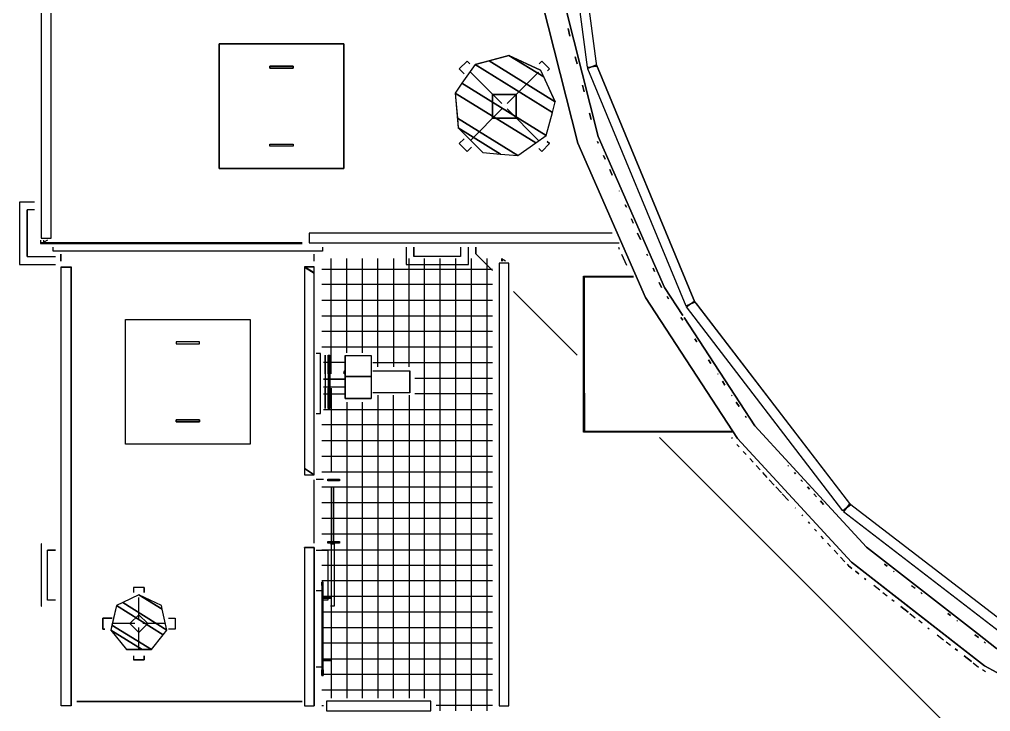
# Model space of a CAD drawing. Extents: x -57244 to 324435, y 15553 to 159369.
# Drawn here: x 91793 to 98022, y 38589 to 43028 of the extents above; entities that cross this region are included whole.
import ezdxf

# ---------------------------------------------------------------- set-up
doc = ezdxf.new("R2010")
doc.units = 0
doc.header["$LTSCALE"] = 2000
doc.header["$MEASUREMENT"] = 0
doc.layers.add('BASE', color=253, linetype='CONTINUOUS')

msp = doc.modelspace()

# ---------------------------------------------------------------- linework, layer by layer
at = {"layer": 'BASE', "linetype": 'Continuous'}
for p, q in [((91932.9, 43316.5), (91932.9, 41625.3)), ((95324.3, 42920.8), (95312.2, 42968.6)), ((95312.2, 42968.6), (95324.3, 42920.8)), ((95324.3, 42920.8), (95312.2, 42968.6)), ((95324.3, 42920.8), (95312.2, 42968.6)), ((95312.2, 42968.6), (95324.3, 42920.8)), ((95324.3, 42920.8), (95312.2, 42968.6)), ((95312.2, 42968.6), (95324.3, 42920.8)), ((95324.3, 42920.8), (95312.2, 42968.6)), ((95312.2, 42968.6), (95324.3, 42920.8)), ((95324.3, 42920.8), (95312.2, 42968.6)), ((95312.2, 42968.6), (95324.3, 42920.8)), ((95324.3, 42920.8), (95312.2, 42968.6)), ((95312.2, 42968.6), (95324.3, 42920.8)), ((95324.3, 42920.8), (95312.2, 42968.6)), ((95144.1, 42760.5), (95193.6, 42711)), ((95358, 42787.8), (95369.5, 42742.3)), ((95369.5, 42742.3), (95358, 42787.8)), ((95358, 42787.8), (95369.5, 42742.3)), ((95358, 42787.8), (95369.5, 42742.3)), ((95369.5, 42742.3), (95358, 42787.8)), ((95358, 42787.8), (95369.5, 42742.3)), ((95369.5, 42742.3), (95358, 42787.8)), ((95358, 42787.8), (95369.5, 42742.3)), ((95369.5, 42742.3), (95358, 42787.8)), ((95358, 42787.8), (95369.5, 42742.3)), ((95369.5, 42742.3), (95358, 42787.8)), ((95358, 42787.8), (95369.5, 42742.3)), ((95369.5, 42742.3), (95358, 42787.8)), ((95358, 42787.8), (95369.5, 42742.3)), ((94646.4, 42679.1), (94614.5, 42711)), ((94685.2, 42689.8), (94886.4, 42488.6)), ((94921.7, 42488.6), (95122.9, 42689.8)), ((95496.4, 42728.8), (95495.9, 42732.9)), ((94587.7, 42555.7), (94607.2, 42332.5)), ((95414.7, 42563.8), (95403.7, 42607)), ((95414.7, 42563.8), (95403.7, 42607)), ((95403.7, 42607), (95414.7, 42563.8)), ((95414.7, 42563.8), (95403.7, 42607)), ((95414.7, 42563.8), (95403.7, 42607)), ((95414.7, 42563.8), (95403.7, 42607)), ((95414.7, 42563.8), (95403.7, 42607)), ((95414.7, 42563.8), (95403.7, 42607)), ((95414.7, 42563.8), (95403.7, 42607)), ((95414.7, 42563.8), (95403.7, 42607)), ((95414.7, 42563.8), (95403.7, 42607)), ((95414.7, 42563.8), (95403.7, 42607)), ((95414.7, 42563.8), (95403.7, 42607)), ((95414.7, 42563.8), (95403.7, 42607)), ((94685.2, 42252.1), (94886.4, 42453.3)), ((94921.7, 42453.3), (95122.9, 42252.1)), ((95459.9, 42385.3), (95449.5, 42426.3)), ((95459.9, 42385.3), (95449.5, 42426.3)), ((95449.5, 42426.3), (95459.9, 42385.3)), ((95449.5, 42426.3), (95459.9, 42385.3)), ((95459.9, 42385.3), (95449.5, 42426.3)), ((95449.5, 42426.3), (95459.9, 42385.3)), ((95459.9, 42385.3), (95449.5, 42426.3)), ((95449.5, 42426.3), (95459.9, 42385.3)), ((95459.9, 42385.3), (95449.5, 42426.3)), ((95449.5, 42426.3), (95459.9, 42385.3)), ((95459.9, 42385.3), (95449.5, 42426.3)), ((95449.5, 42426.3), (95459.9, 42385.3)), ((95459.9, 42385.3), (95449.5, 42426.3)), ((95449.5, 42426.3), (95459.9, 42385.3)), ((95500.5, 42245.5), (95505.1, 42235)), ((95500.5, 42245.5), (95505.1, 42235)), ((95505.1, 42235), (95500.5, 42245.5)), ((95505.1, 42235), (95500.5, 42245.5)), ((95505.1, 42235), (95500.5, 42245.5)), ((95505.1, 42235), (95500.5, 42245.5)), ((95505.1, 42235), (95500.5, 42245.5)), ((95505.1, 42235), (95500.5, 42245.5)), ((95505.1, 42235), (95500.5, 42245.5)), ((95505.1, 42235), (95500.5, 42245.5)), ((95505.1, 42235), (95500.5, 42245.5)), ((95505.1, 42235), (95500.5, 42245.5)), ((95505.1, 42235), (95500.5, 42245.5)), ((95505.1, 42235), (95500.5, 42245.5)), ((95550.3, 42131.9), (95540.1, 42155.1)), ((95550.3, 42131.9), (95540.1, 42155.1)), ((95540.1, 42155.1), (95550.3, 42131.9)), ((95550.3, 42131.9), (95540.1, 42155.1)), ((95540.1, 42155.1), (95550.3, 42131.9)), ((95550.3, 42131.9), (95540.1, 42155.1)), ((95540.1, 42155.1), (95550.3, 42131.9)), ((95550.3, 42131.9), (95540.1, 42155.1)), ((95540.1, 42155.1), (95550.3, 42131.9)), ((95550.3, 42131.9), (95540.1, 42155.1)), ((95540.1, 42155.1), (95550.3, 42131.9)), ((95550.3, 42131.9), (95540.1, 42155.1)), ((95540.1, 42155.1), (95550.3, 42131.9)), ((95550.3, 42131.9), (95540.1, 42155.1)), ((95595.5, 42028.9), (95579.8, 42064.7)), ((95579.8, 42064.7), (95595.5, 42028.9)), ((95579.8, 42064.7), (95595.5, 42028.9)), ((95595.5, 42028.9), (95579.8, 42064.7)), ((95595.5, 42028.9), (95579.8, 42064.7)), ((95595.5, 42028.9), (95579.8, 42064.7)), ((95595.5, 42028.9), (95579.8, 42064.7)), ((95595.5, 42028.9), (95579.8, 42064.7)), ((95595.5, 42028.9), (95579.8, 42064.7)), ((95595.5, 42028.9), (95579.8, 42064.7)), ((95595.5, 42028.9), (95579.8, 42064.7)), ((95595.5, 42028.9), (95579.8, 42064.7)), ((95595.5, 42028.9), (95579.8, 42064.7)), ((95595.5, 42028.9), (95579.8, 42064.7)), ((95639.2, 41929.1), (95640.7, 41925.9)), ((95639.2, 41929.1), (95640.7, 41925.9)), ((95639.2, 41929.1), (95640.7, 41925.9)), ((95639.2, 41929.1), (95640.7, 41925.9)), ((95639.2, 41929.1), (95640.7, 41925.9)), ((95639.2, 41929.1), (95640.7, 41925.9)), ((95639.2, 41929.1), (95640.7, 41925.9)), ((95639.2, 41929.1), (95640.7, 41925.9)), ((95639.2, 41929.1), (95640.7, 41925.9)), ((95639.2, 41929.1), (95640.7, 41925.9)), ((95639.2, 41929.1), (95640.7, 41925.9)), ((95639.2, 41929.1), (95640.7, 41925.9)), ((95639.2, 41929.1), (95640.7, 41925.9)), ((95639.2, 41929.1), (95640.7, 41925.9)), ((91842.6, 41506.5), (91842.6, 41806.5)), ((95678.9, 41838.7), (95685.9, 41822.8)), ((95685.9, 41822.8), (95678.9, 41838.7)), ((95685.9, 41822.8), (95678.9, 41838.7)), ((95678.9, 41838.7), (95685.9, 41822.8)), ((95685.9, 41822.8), (95678.9, 41838.7)), ((95678.9, 41838.7), (95685.9, 41822.8)), ((95685.9, 41822.8), (95678.9, 41838.7)), ((95678.9, 41838.7), (95685.9, 41822.8)), ((95685.9, 41822.8), (95678.9, 41838.7)), ((95678.9, 41838.7), (95685.9, 41822.8)), ((95685.9, 41822.8), (95678.9, 41838.7)), ((95678.9, 41838.7), (95685.9, 41822.8)), ((95685.9, 41822.8), (95678.9, 41838.7)), ((95678.9, 41838.7), (95685.9, 41822.8)), ((95731.1, 41719.8), (95718.5, 41748.3)), ((95731.1, 41719.8), (95718.5, 41748.3)), ((95731.1, 41719.8), (95718.5, 41748.3)), ((95731.1, 41719.8), (95718.5, 41748.3)), ((95731.1, 41719.8), (95718.5, 41748.3)), ((95731.1, 41719.8), (95718.5, 41748.3)), ((95731.1, 41719.8), (95718.5, 41748.3)), ((95731.1, 41719.8), (95718.5, 41748.3)), ((95731.1, 41719.8), (95718.5, 41748.3)), ((95731.1, 41719.8), (95718.5, 41748.3)), ((95731.1, 41719.8), (95718.5, 41748.3)), ((95731.1, 41719.8), (95718.5, 41748.3)), ((95731.1, 41719.8), (95718.5, 41748.3)), ((95731.1, 41719.8), (95718.5, 41748.3)), ((95758.2, 41657.9), (95776.3, 41616.7)), ((95758.2, 41657.9), (95776.3, 41616.7)), ((95776.3, 41616.7), (95758.2, 41657.9)), ((95758.2, 41657.9), (95776.3, 41616.7)), ((95758.2, 41657.9), (95776.3, 41616.7)), ((95776.3, 41616.7), (95758.2, 41657.9)), ((95758.2, 41657.9), (95776.3, 41616.7)), ((95776.3, 41616.7), (95758.2, 41657.9)), ((95758.2, 41657.9), (95776.3, 41616.7)), ((95776.3, 41616.7), (95758.2, 41657.9)), ((95758.2, 41657.9), (95776.3, 41616.7)), ((95776.3, 41616.7), (95758.2, 41657.9)), ((95758.2, 41657.9), (95776.3, 41616.7)), ((95776.3, 41616.7), (95758.2, 41657.9)), ((91934.6, 41595.3), (92793.3, 41595.3)), ((91973.6, 41612.7), (91948.5, 41598.2)), ((93650.9, 41594), (95640.7, 41594)), ((94322.6, 41567.5), (94322.6, 41506.5)), ((94720.4, 41567.5), (94720.4, 41524.8)), ((95634.6, 41567.5), (95640.7, 41553.7)), ((92058.9, 41477.1), (92058.9, 41522.3)), ((92058.9, 41522.3), (92058.9, 41477.1)), ((93681.9, 41522.3), (93681.9, 41477.1)), ((93681.9, 41522.3), (93681.9, 41477.1)), ((93791.9, 40754), (93791.9, 41494.9)), ((93891.9, 40889.6), (93891.9, 41494.9)), ((93991.9, 41494.9), (93991.9, 40889.6)), ((94091.9, 40799.2), (94091.9, 41494.9)), ((94191.9, 41494.9), (94191.9, 40799.2)), ((94291.9, 40799.2), (94291.9, 41494.9)), ((94391.9, 38675), (94391.9, 41494.9)), ((94491.9, 38594.9), (94491.9, 41494.9)), ((94591.9, 38594.9), (94591.9, 41494.9)), ((94691.9, 38594.9), (94691.9, 41494.9)), ((94791.9, 41494.9), (94791.9, 38594.9)), ((94891.9, 41477.1), (94891.9, 41494.9)), ((95654.4, 41522.3), (95685.9, 41450.7)), ((95821.5, 41513.7), (95817.7, 41522.3)), ((95817.7, 41522.3), (95821.5, 41513.7)), ((95821.5, 41513.7), (95817.7, 41522.3)), ((95821.5, 41513.7), (95817.7, 41522.3)), ((95821.5, 41513.7), (95817.7, 41522.3)), ((95821.5, 41513.7), (95817.7, 41522.3)), ((95821.5, 41513.7), (95817.7, 41522.3)), ((95821.5, 41513.7), (95817.7, 41522.3)), ((95821.5, 41513.7), (95817.7, 41522.3)), ((95821.5, 41513.7), (95817.7, 41522.3)), ((95821.5, 41513.7), (95817.7, 41522.3)), ((95821.5, 41513.7), (95817.7, 41522.3)), ((95821.5, 41513.7), (95817.7, 41522.3)), ((95821.5, 41513.7), (95817.7, 41522.3)), ((92061.3, 41440.7), (92061.3, 41438.9)), ((92123.8, 38626.2), (92123.8, 41438.9)), ((93683.2, 41439.7), (93620.7, 41439.7)), ((94932.8, 41464.9), (94870.3, 41464.9)), ((95857.3, 41432), (95866.6, 41410.7)), ((95857.3, 41432), (95866.6, 41410.7)), ((95866.6, 41410.7), (95857.3, 41432)), ((95857.3, 41432), (95866.6, 41410.7)), ((95857.3, 41432), (95866.6, 41410.7)), ((95857.3, 41432), (95866.6, 41410.7)), ((95857.3, 41432), (95866.6, 41410.7)), ((95857.3, 41432), (95866.6, 41410.7)), ((95857.3, 41432), (95866.6, 41410.7)), ((95857.3, 41432), (95866.6, 41410.7)), ((95857.3, 41432), (95866.6, 41410.7)), ((95857.3, 41432), (95866.6, 41410.7)), ((95857.3, 41432), (95866.6, 41410.7)), ((95857.3, 41432), (95866.6, 41410.7)), ((93731.5, 41427.1), (94827.1, 41427.1)), ((95415.4, 41377.6), (95415.4, 40392.4)), ((94827.1, 41327.1), (93731.5, 41327.1)), ((95911.8, 41307.6), (95897, 41341.6)), ((95911.8, 41307.6), (95897, 41341.6)), ((95911.8, 41307.6), (95897, 41341.6)), ((95897, 41341.6), (95911.8, 41307.6)), ((95911.8, 41307.6), (95897, 41341.6)), ((95897, 41341.6), (95911.8, 41307.6)), ((95911.8, 41307.6), (95897, 41341.6)), ((95897, 41341.6), (95911.8, 41307.6)), ((95911.8, 41307.6), (95897, 41341.6)), ((95897, 41341.6), (95911.8, 41307.6)), ((95911.8, 41307.6), (95897, 41341.6)), ((95897, 41341.6), (95911.8, 41307.6)), ((95911.8, 41307.6), (95897, 41341.6)), ((95897, 41341.6), (95911.8, 41307.6)), ((95369.5, 40875.6), (94962.7, 41282.4)), ((95957, 41236.7), (95947.6, 41251.2)), ((95947.6, 41251.2), (95957, 41236.7)), ((95947.6, 41251.2), (95957, 41236.7)), ((95947.6, 41251.2), (95957, 41236.7)), ((95947.6, 41251.2), (95957, 41236.7)), ((95957, 41236.7), (95947.6, 41251.2)), ((95947.6, 41251.2), (95957, 41236.7)), ((95957, 41236.7), (95947.6, 41251.2)), ((95947.6, 41251.2), (95957, 41236.7)), ((95957, 41236.7), (95947.6, 41251.2)), ((95947.6, 41251.2), (95957, 41236.7)), ((95957, 41236.7), (95947.6, 41251.2)), ((95947.6, 41251.2), (95957, 41236.7)), ((95957, 41236.7), (95947.6, 41251.2)), ((95947.6, 41251.2), (95957, 41236.7)), ((93731.5, 41227.1), (94827.1, 41227.1)), ((96123.1, 41218.7), (96124.7, 41214.9)), ((96132.8, 41206), (97123.4, 39915.1)), ((93731.5, 41127.1), (94827.1, 41127.1)), ((96047.4, 41098.4), (96036.2, 41115.6)), ((96036.2, 41115.6), (96047.4, 41098.4)), ((96047.4, 41098.4), (96036.2, 41115.6)), ((96047.4, 41098.4), (96036.2, 41115.6)), ((96047.4, 41098.4), (96036.2, 41115.6)), ((96047.4, 41098.4), (96036.2, 41115.6)), ((96047.4, 41098.4), (96036.2, 41115.6)), ((96047.4, 41098.4), (96036.2, 41115.6)), ((96047.4, 41098.4), (96036.2, 41115.6)), ((96047.4, 41098.4), (96036.2, 41115.6)), ((96047.4, 41098.4), (96036.2, 41115.6)), ((96047.4, 41098.4), (96036.2, 41115.6)), ((96047.4, 41098.4), (96036.2, 41115.6)), ((96047.4, 41098.4), (96036.2, 41115.6)), ((96047.4, 41098.4), (96036.2, 41115.6)), ((94827.1, 41027.1), (93731.5, 41027.1)), ((96124.8, 40980), (96137.8, 40960)), ((96124.8, 40980), (96137.8, 40960)), ((96124.8, 40980), (96137.8, 40960)), ((96137.8, 40960), (96124.8, 40980)), ((96124.8, 40980), (96137.8, 40960)), ((96124.8, 40980), (96137.8, 40960)), ((96124.8, 40980), (96137.8, 40960)), ((96124.8, 40980), (96137.8, 40960)), ((96124.8, 40980), (96137.8, 40960)), ((96124.8, 40980), (96137.8, 40960)), ((96124.8, 40980), (96137.8, 40960)), ((96124.8, 40980), (96137.8, 40960)), ((96124.8, 40980), (96137.8, 40960)), ((96124.8, 40980), (96137.8, 40960)), ((96124.8, 40980), (96137.8, 40960)), ((93731.5, 40927.1), (94827.1, 40927.1)), ((93783, 40874.1), (93783, 40754)), ((93883, 40873.5), (94048, 40873.5)), ((93878, 40827.1), (93742.4, 40827.1)), ((94058.8, 40827.1), (94827.1, 40827.1)), ((96213.4, 40844.4), (96228.2, 40821.7)), ((96213.4, 40844.4), (96228.2, 40821.7)), ((96213.4, 40844.4), (96228.2, 40821.7)), ((96228.2, 40821.7), (96213.4, 40844.4)), ((96228.2, 40821.7), (96213.4, 40844.4)), ((96213.4, 40844.4), (96228.2, 40821.7)), ((96213.4, 40844.4), (96228.2, 40821.7)), ((96213.4, 40844.4), (96228.2, 40821.7)), ((96213.4, 40844.4), (96228.2, 40821.7)), ((96213.4, 40844.4), (96228.2, 40821.7)), ((96213.4, 40844.4), (96228.2, 40821.7)), ((96213.4, 40844.4), (96228.2, 40821.7)), ((96213.4, 40844.4), (96228.2, 40821.7)), ((96213.4, 40844.4), (96228.2, 40821.7)), ((96213.4, 40844.4), (96228.2, 40821.7)), ((94058.8, 40773.4), (94298, 40773.4)), ((96272.4, 40754), (96273.4, 40752.5)), ((96273.4, 40752.5), (96272.4, 40754)), ((96273.4, 40752.5), (96272.4, 40754)), ((96272.4, 40754), (96273.4, 40752.5)), ((96273.4, 40752.5), (96272.4, 40754)), ((96273.4, 40752.5), (96272.4, 40754)), ((96273.4, 40752.5), (96272.4, 40754)), ((96273.4, 40752.5), (96272.4, 40754)), ((96273.4, 40752.5), (96272.4, 40754)), ((96273.4, 40752.5), (96272.4, 40754)), ((96273.4, 40752.5), (96272.4, 40754)), ((96273.4, 40752.5), (96272.4, 40754)), ((96273.4, 40752.5), (96272.4, 40754)), ((96273.4, 40752.5), (96272.4, 40754)), ((96273.4, 40752.5), (96272.4, 40754)), ((93742.4, 40720.9), (93878, 40720.9)), ((93878, 40720.9), (93742.4, 40720.9)), ((94330, 40727.1), (94827.1, 40727.1)), ((96301.9, 40708.8), (96318.6, 40683.3)), ((96301.9, 40708.8), (96318.6, 40683.3)), ((96301.9, 40708.8), (96318.6, 40683.3)), ((96301.9, 40708.8), (96318.6, 40683.3)), ((96318.6, 40683.3), (96301.9, 40708.8)), ((96301.9, 40708.8), (96318.6, 40683.3)), ((96318.6, 40683.3), (96301.9, 40708.8)), ((96301.9, 40708.8), (96318.6, 40683.3)), ((96318.6, 40683.3), (96301.9, 40708.8)), ((96301.9, 40708.8), (96318.6, 40683.3)), ((96318.6, 40683.3), (96301.9, 40708.8)), ((96301.9, 40708.8), (96318.6, 40683.3)), ((96318.6, 40683.3), (96301.9, 40708.8)), ((96301.9, 40708.8), (96318.6, 40683.3)), ((96318.6, 40683.3), (96301.9, 40708.8)), ((93878, 40668.4), (93742.4, 40668.4)), ((93742.4, 40627.1), (93878, 40627.1)), ((93791.9, 40663.6), (93791.9, 40121.3)), ((94298, 40633.4), (94058.8, 40633.4)), ((94827.1, 40627.1), (94330, 40627.1)), ((94048, 40596.5), (93883, 40596.5)), ((93883, 40596.5), (94048, 40596.5)), ((93891.9, 40573.2), (93891.9, 38675)), ((93991.9, 40573.2), (93991.9, 38675)), ((94091.9, 40618.4), (94091.9, 38675)), ((94191.9, 38675), (94191.9, 40618.4)), ((94291.9, 40618.4), (94291.9, 38675)), ((96361, 40618.4), (96363.8, 40614.1)), ((96361, 40618.4), (96363.8, 40614.1)), ((96363.8, 40614.1), (96361, 40618.4)), ((96361, 40618.4), (96363.8, 40614.1)), ((96361, 40618.4), (96363.8, 40614.1)), ((96361, 40618.4), (96363.8, 40614.1)), ((96361, 40618.4), (96363.8, 40614.1)), ((96361, 40618.4), (96363.8, 40614.1)), ((96361, 40618.4), (96363.8, 40614.1)), ((96361, 40618.4), (96363.8, 40614.1)), ((96361, 40618.4), (96363.8, 40614.1)), ((96361, 40618.4), (96363.8, 40614.1)), ((96361, 40618.4), (96363.8, 40614.1)), ((96361, 40618.4), (96363.8, 40614.1)), ((96361, 40618.4), (96363.8, 40614.1)), ((96409, 40544.9), (96390.5, 40573.2)), ((96390.5, 40573.2), (96409, 40544.9)), ((96409, 40544.9), (96390.5, 40573.2)), ((96390.5, 40573.2), (96409, 40544.9)), ((96409, 40544.9), (96390.5, 40573.2)), ((96409, 40544.9), (96390.5, 40573.2)), ((96409, 40544.9), (96390.5, 40573.2)), ((96409, 40544.9), (96390.5, 40573.2)), ((96409, 40544.9), (96390.5, 40573.2)), ((96409, 40544.9), (96390.5, 40573.2)), ((96409, 40544.9), (96390.5, 40573.2)), ((96409, 40544.9), (96390.5, 40573.2)), ((96409, 40544.9), (96390.5, 40573.2)), ((96409, 40544.9), (96390.5, 40573.2)), ((96409, 40544.9), (96390.5, 40573.2)), ((93742.4, 40527.1), (94827.1, 40527.1)), ((96449.6, 40482.8), (96454.2, 40475.8)), ((96454.2, 40475.8), (96449.6, 40482.8)), ((96454.2, 40475.8), (96449.6, 40482.8)), ((96454.2, 40475.8), (96449.6, 40482.8)), ((96449.6, 40482.8), (96454.2, 40475.8)), ((96454.2, 40475.8), (96449.6, 40482.8)), ((96454.2, 40475.8), (96449.6, 40482.8)), ((96454.2, 40475.8), (96449.6, 40482.8)), ((96454.2, 40475.8), (96449.6, 40482.8)), ((96454.2, 40475.8), (96449.6, 40482.8)), ((96454.2, 40475.8), (96449.6, 40482.8)), ((96454.2, 40475.8), (96449.6, 40482.8)), ((96454.2, 40475.8), (96449.6, 40482.8)), ((96454.2, 40475.8), (96449.6, 40482.8)), ((96454.2, 40475.8), (96449.6, 40482.8)), ((94827.1, 40427.1), (93731.5, 40427.1)), ((93731.5, 40327.1), (94827.1, 40327.1)), ((96359.6, 40347.3), (96363.8, 40340.8)), ((96359.6, 40347.3), (96363.8, 40340.8)), ((96394.6, 40302.1), (96409, 40286.4)), ((96436.2, 40256.9), (96454.2, 40237.3)), ((93731.5, 40227.1), (94827.1, 40227.1)), ((96477.8, 40211.7), (96499.4, 40188.2)), ((93731.5, 40127.1), (94827.1, 40127.1)), ((96519.4, 40166.5), (96544.6, 40139.1)), ((96589.8, 40090), (96561, 40121.3)), ((96722.6, 40166.5), (96725.4, 40163.5)), ((96722.6, 40166.5), (96725.4, 40163.5)), ((96722.6, 40166.5), (96725.4, 40163.5)), ((96722.6, 40166.5), (96725.4, 40163.5)), ((96722.6, 40166.5), (96725.4, 40163.5)), ((96722.6, 40166.5), (96725.4, 40163.5)), ((96722.6, 40166.5), (96725.4, 40163.5)), ((96722.6, 40166.5), (96725.4, 40163.5)), ((96722.6, 40166.5), (96725.4, 40163.5)), ((96722.6, 40166.5), (96725.4, 40163.5)), ((96722.6, 40166.5), (96725.4, 40163.5)), ((96722.6, 40166.5), (96725.4, 40163.5)), ((96722.6, 40166.5), (96725.4, 40163.5)), ((96764.2, 40121.3), (96770.6, 40114.4)), ((96764.2, 40121.3), (96770.6, 40114.4)), ((96770.6, 40114.4), (96764.2, 40121.3)), ((96764.2, 40121.3), (96770.6, 40114.4)), ((96770.6, 40114.4), (96764.2, 40121.3)), ((96764.2, 40121.3), (96770.6, 40114.4)), ((96770.6, 40114.4), (96764.2, 40121.3)), ((96764.2, 40121.3), (96770.6, 40114.4)), ((96770.6, 40114.4), (96764.2, 40121.3)), ((96764.2, 40121.3), (96770.6, 40114.4)), ((96770.6, 40114.4), (96764.2, 40121.3)), ((96764.2, 40121.3), (96770.6, 40114.4)), ((96770.6, 40114.4), (96764.2, 40121.3)), ((93681.9, 40076.1), (93681.9, 39669.3)), ((93681.9, 40076.1), (93681.9, 39669.3)), ((93697.2, 40079.2), (93742.4, 40079.2)), ((96635, 40040.9), (96602.6, 40076.1)), ((96815.8, 40065.3), (96805.8, 40076.1)), ((96815.8, 40065.3), (96805.8, 40076.1)), ((96815.8, 40065.3), (96805.8, 40076.1)), ((96815.8, 40065.3), (96805.8, 40076.1)), ((96815.8, 40065.3), (96805.8, 40076.1)), ((96815.8, 40065.3), (96805.8, 40076.1)), ((96815.8, 40065.3), (96805.8, 40076.1)), ((96815.8, 40065.3), (96805.8, 40076.1)), ((96815.8, 40065.3), (96805.8, 40076.1)), ((96815.8, 40065.3), (96805.8, 40076.1)), ((96815.8, 40065.3), (96805.8, 40076.1)), ((96815.8, 40065.3), (96805.8, 40076.1)), ((96815.8, 40065.3), (96805.8, 40076.1)), ((94827.1, 40027.1), (93731.5, 40027.1)), ((93791.9, 40030.9), (93791.9, 38675)), ((93807.5, 39674.5), (93807.5, 40030.9)), ((93807.5, 40030.9), (93807.5, 39674.5)), ((93807.5, 40030.9), (93807.5, 39674.5)), ((93807.5, 39674.5), (93807.5, 40030.9)), ((93807.5, 40030.9), (93807.5, 39674.5)), ((93807.5, 39674.5), (93807.5, 40030.9)), ((96644.2, 40030.9), (96680.2, 39991.8)), ((96861, 40016.2), (96847.4, 40030.9)), ((96847.4, 40030.9), (96861, 40016.2)), ((96861, 40016.2), (96847.4, 40030.9)), ((96861, 40016.2), (96847.4, 40030.9)), ((96847.4, 40030.9), (96861, 40016.2)), ((96861, 40016.2), (96847.4, 40030.9)), ((96847.4, 40030.9), (96861, 40016.2)), ((96861, 40016.2), (96847.4, 40030.9)), ((96847.4, 40030.9), (96861, 40016.2)), ((96861, 40016.2), (96847.4, 40030.9)), ((96847.4, 40030.9), (96861, 40016.2)), ((96861, 40016.2), (96847.4, 40030.9)), ((96847.4, 40030.9), (96861, 40016.2)), ((96725.4, 39942.7), (96685.8, 39985.7)), ((96889, 39985.7), (96906.2, 39967.1)), ((96906.2, 39967.1), (96889, 39985.7)), ((96906.2, 39967.1), (96889, 39985.7)), ((96906.2, 39967.1), (96889, 39985.7)), ((96906.2, 39967.1), (96889, 39985.7)), ((96906.2, 39967.1), (96889, 39985.7)), ((96906.2, 39967.1), (96889, 39985.7)), ((96906.2, 39967.1), (96889, 39985.7)), ((96906.2, 39967.1), (96889, 39985.7)), ((96906.2, 39967.1), (96889, 39985.7)), ((96906.2, 39967.1), (96889, 39985.7)), ((96906.2, 39967.1), (96889, 39985.7)), ((96906.2, 39967.1), (96889, 39985.7)), ((96951.3, 39918), (96930.6, 39940.5)), ((96951.3, 39918), (96930.6, 39940.5)), ((96930.6, 39940.5), (96951.3, 39918)), ((96951.3, 39918), (96930.6, 39940.5)), ((96951.3, 39918), (96930.6, 39940.5)), ((96951.3, 39918), (96930.6, 39940.5)), ((96951.3, 39918), (96930.6, 39940.5)), ((96951.3, 39918), (96930.6, 39940.5)), ((96951.3, 39918), (96930.6, 39940.5)), ((96951.3, 39918), (96930.6, 39940.5)), ((96951.3, 39918), (96930.6, 39940.5)), ((96951.3, 39918), (96930.6, 39940.5)), ((96951.3, 39918), (96930.6, 39940.5)), ((94827.1, 39927.1), (93731.5, 39927.1)), ((96770.6, 39893.6), (96769, 39895.3)), ((97117.6, 39920.9), (97086.9, 39880.9)), ((94827.1, 39827.1), (93731.5, 39827.1)), ((96810.7, 39850.1), (96815.8, 39844.5)), ((96852.3, 39804.9), (96861, 39795.5)), ((96893.9, 39759.7), (96906.2, 39746.4)), ((94827.1, 39727.1), (93731.5, 39727.1)), ((96951.3, 39697.3), (96935.5, 39714.5)), ((91932.5, 39664.7), (91934.6, 39664.7)), ((92025, 39624.4), (91972.9, 39624.4)), ((93683.2, 39640.8), (93620.7, 39640.8)), ((93731.5, 39627.1), (94827.1, 39627.1)), ((93845, 39669.8), (93770, 39669.8)), ((93811.5, 39664.7), (93811.5, 39264.7)), ((96996.5, 39648.2), (96977.1, 39669.3)), ((97041.7, 39599.1), (97018.7, 39624.1)), ((97060.3, 39578.9), (97086.9, 39550)), ((93731.5, 39527.1), (94827.1, 39527.1)), ((97132.1, 39507.5), (97110.7, 39524.2)), ((97358.1, 39521), (97341.8, 39533.7)), ((97358.1, 39521), (97341.8, 39533.7)), ((97341.8, 39533.7), (97358.1, 39521)), ((97358.1, 39521), (97341.8, 39533.7)), ((97358.1, 39521), (97341.8, 39533.7)), ((97358.1, 39521), (97341.8, 39533.7)), ((97341.8, 39533.7), (97358.1, 39521)), ((97358.1, 39521), (97341.8, 39533.7)), ((97341.8, 39533.7), (97358.1, 39521)), ((97358.1, 39521), (97341.8, 39533.7)), ((97341.8, 39533.7), (97358.1, 39521)), ((97358.1, 39521), (97341.8, 39533.7)), ((97341.8, 39533.7), (97358.1, 39521)), ((97358.1, 39521), (97341.8, 39533.7)), ((97341.8, 39533.7), (97358.1, 39521)), ((97177.3, 39472.3), (97156.5, 39488.5)), ((97156.5, 39488.5), (97177.3, 39472.3)), ((97214.6, 39443.3), (97222.5, 39437.1)), ((97222.5, 39437.1), (97214.6, 39443.3)), ((97403.3, 39485.9), (97399.9, 39488.5)), ((97399.9, 39488.5), (97403.3, 39485.9)), ((97399.9, 39488.5), (97403.3, 39485.9)), ((97399.9, 39488.5), (97403.3, 39485.9)), ((97399.9, 39488.5), (97403.3, 39485.9)), ((97399.9, 39488.5), (97403.3, 39485.9)), ((97399.9, 39488.5), (97403.3, 39485.9)), ((97399.9, 39488.5), (97403.3, 39485.9)), ((97399.9, 39488.5), (97403.3, 39485.9)), ((97399.9, 39488.5), (97403.3, 39485.9)), ((97399.9, 39488.5), (97403.3, 39485.9)), ((97399.9, 39488.5), (97403.3, 39485.9)), ((97399.9, 39488.5), (97403.3, 39485.9)), ((97399.9, 39488.5), (97403.3, 39485.9)), ((97399.9, 39488.5), (97403.3, 39485.9)), ((92593.9, 39385.1), (92593.9, 39352.9)), ((94827.1, 39427.1), (93731.5, 39427.1)), ((93732.5, 39398.1), (93732.5, 39419.5)), ((93741.5, 39398.1), (93741.5, 39419.5)), ((97312.9, 39366.8), (97272.6, 39398.1)), ((97312.9, 39366.8), (97272.6, 39398.1)), ((97516, 39398.1), (97538.9, 39380.3)), ((97516, 39398.1), (97538.9, 39380.3)), ((97516, 39398.1), (97538.9, 39380.3)), ((97516, 39398.1), (97538.9, 39380.3)), ((97516, 39398.1), (97538.9, 39380.3)), ((97516, 39398.1), (97538.9, 39380.3)), ((97516, 39398.1), (97538.9, 39380.3)), ((97516, 39398.1), (97538.9, 39380.3)), ((97516, 39398.1), (97538.9, 39380.3)), ((97516, 39398.1), (97538.9, 39380.3)), ((97516, 39398.1), (97538.9, 39380.3)), ((97516, 39398.1), (97538.9, 39380.3)), ((97516, 39398.1), (97538.9, 39380.3)), ((97516, 39398.1), (97538.9, 39380.3)), ((97516, 39398.1), (97538.9, 39380.3)), ((92558.9, 39178.1), (92558.9, 39320.1)), ((93697.2, 39364.5), (93732.5, 39364.5)), ((94827.1, 39327.1), (93742.4, 39327.1)), ((97330.7, 39352.9), (97358.1, 39331.6)), ((97330.7, 39352.9), (97358.1, 39331.6)), ((97574.1, 39352.9), (97584.1, 39345.2)), ((97584.1, 39345.2), (97574.1, 39352.9)), ((97574.1, 39352.9), (97584.1, 39345.2)), ((97574.1, 39352.9), (97584.1, 39345.2)), ((97574.1, 39352.9), (97584.1, 39345.2)), ((97574.1, 39352.9), (97584.1, 39345.2)), ((97574.1, 39352.9), (97584.1, 39345.2)), ((97574.1, 39352.9), (97584.1, 39345.2)), ((97574.1, 39352.9), (97584.1, 39345.2)), ((97574.1, 39352.9), (97584.1, 39345.2)), ((97574.1, 39352.9), (97584.1, 39345.2)), ((97574.1, 39352.9), (97584.1, 39345.2)), ((97574.1, 39352.9), (97584.1, 39345.2)), ((97574.1, 39352.9), (97584.1, 39345.2)), ((97574.1, 39352.9), (97584.1, 39345.2)), ((92414.3, 39268.4), (92378.6, 39111.9)), ((97388.8, 39307.7), (97403.3, 39296.4)), ((97388.8, 39307.7), (97403.3, 39296.4)), ((97446.8, 39262.5), (97493.7, 39226.1)), ((97493.7, 39226.1), (97446.8, 39262.5)), ((92790.9, 39188.1), (92790.9, 39118.1)), ((94827.1, 39227.1), (93742.4, 39227.1)), ((97504.9, 39217.4), (97538.9, 39190.9)), ((97504.9, 39217.4), (97538.9, 39190.9)), ((97764.9, 39204.4), (97748.3, 39217.4)), ((97748.3, 39217.4), (97764.9, 39204.4)), ((97748.3, 39217.4), (97764.9, 39204.4)), ((97748.3, 39217.4), (97764.9, 39204.4)), ((97764.9, 39204.4), (97748.3, 39217.4)), ((97764.9, 39204.4), (97748.3, 39217.4)), ((97764.9, 39204.4), (97748.3, 39217.4)), ((97764.9, 39204.4), (97748.3, 39217.4)), ((97764.9, 39204.4), (97748.3, 39217.4)), ((97764.9, 39204.4), (97748.3, 39217.4)), ((97764.9, 39204.4), (97748.3, 39217.4)), ((97764.9, 39204.4), (97748.3, 39217.4)), ((97764.9, 39204.4), (97748.3, 39217.4)), ((97764.9, 39204.4), (97748.3, 39217.4)), ((97764.9, 39204.4), (97748.3, 39217.4)), ((92533.9, 39153.1), (92391.9, 39153.1)), ((92558.9, 38986.1), (92558.9, 39128.1)), ((92725.9, 39153.1), (92583.9, 39153.1)), ((94827.1, 39127.1), (93742.4, 39127.1)), ((97584.1, 39155.7), (97563, 39172.2)), ((97584.1, 39155.7), (97563, 39172.2)), ((97621, 39127), (97629.3, 39120.5)), ((97621, 39127), (97629.3, 39120.5)), ((97806.4, 39172.2), (97810.1, 39169.3)), ((97806.4, 39172.2), (97810.1, 39169.3)), ((97806.4, 39172.2), (97810.1, 39169.3)), ((97806.4, 39172.2), (97810.1, 39169.3)), ((97806.4, 39172.2), (97810.1, 39169.3)), ((97806.4, 39172.2), (97810.1, 39169.3)), ((97806.4, 39172.2), (97810.1, 39169.3)), ((97806.4, 39172.2), (97810.1, 39169.3)), ((97806.4, 39172.2), (97810.1, 39169.3)), ((97806.4, 39172.2), (97810.1, 39169.3)), ((97806.4, 39172.2), (97810.1, 39169.3)), ((97806.4, 39172.2), (97810.1, 39169.3)), ((97806.4, 39172.2), (97810.1, 39169.3)), ((97806.4, 39172.2), (97810.1, 39169.3)), ((97806.4, 39172.2), (97810.1, 39169.3)), ((97679.1, 39081.8), (97719.7, 39050.2)), ((97679.1, 39081.8), (97719.7, 39050.2)), ((97945.7, 39063.7), (97922.5, 39081.8)), ((97922.5, 39081.8), (97945.7, 39063.7)), ((97922.5, 39081.8), (97945.7, 39063.7)), ((97945.7, 39063.7), (97922.5, 39081.8)), ((97922.5, 39081.8), (97945.7, 39063.7)), ((97945.7, 39063.7), (97922.5, 39081.8)), ((97945.7, 39063.7), (97922.5, 39081.8)), ((97945.7, 39063.7), (97922.5, 39081.8)), ((97945.7, 39063.7), (97922.5, 39081.8)), ((97945.7, 39063.7), (97922.5, 39081.8)), ((97945.7, 39063.7), (97922.5, 39081.8)), ((97945.7, 39063.7), (97922.5, 39081.8)), ((97945.7, 39063.7), (97922.5, 39081.8)), ((97945.7, 39063.7), (97922.5, 39081.8)), ((97945.7, 39063.7), (97922.5, 39081.8)), ((94827.1, 39027.1), (93742.4, 39027.1)), ((97737.2, 39036.6), (97764.9, 39015)), ((97737.2, 39036.6), (97764.9, 39015)), ((97980.6, 39036.6), (97990.9, 39028.6)), ((97980.6, 39036.6), (97990.9, 39028.6)), ((97990.9, 39028.6), (97980.6, 39036.6)), ((97990.9, 39028.6), (97980.6, 39036.6)), ((97980.6, 39036.6), (97990.9, 39028.6)), ((97990.9, 39028.6), (97980.6, 39036.6)), ((97990.9, 39028.6), (97980.6, 39036.6)), ((97990.9, 39028.6), (97980.6, 39036.6)), ((97990.9, 39028.6), (97980.6, 39036.6)), ((97990.9, 39028.6), (97980.6, 39036.6)), ((97990.9, 39028.6), (97980.6, 39036.6)), ((97990.9, 39028.6), (97980.6, 39036.6)), ((97990.9, 39028.6), (97980.6, 39036.6)), ((97990.9, 39028.6), (97980.6, 39036.6)), ((97990.9, 39028.6), (97980.6, 39036.6)), ((92639.2, 38986.4), (92478.7, 38986.4)), ((97795.2, 38991.4), (97810.1, 38979.8)), ((97810.1, 38979.8), (97795.2, 38991.4)), ((97853.3, 38946.2), (97900.5, 38909.5)), ((97900.5, 38909.5), (97853.3, 38946.2)), ((93742.4, 38927.1), (94827.1, 38927.1)), ((97911.4, 38901), (97945.7, 38874.3)), ((97911.4, 38901), (97945.7, 38874.3)), ((94827.1, 38827.1), (93731.5, 38827.1)), ((97990.9, 38844.8), (97970.5, 38855.8)), ((94827.1, 38727.1), (93731.5, 38727.1)), ((92160.6, 38653.2), (93606.9, 38653.2)), ((93606.9, 38653.1), (92160.6, 38653.1)), ((93731.5, 38627.1), (93742.4, 38627.1)), ((94827.1, 38627.1), (94465.6, 38627.1))]:
    msp.add_line(p, q, dxfattribs=at)
for points in [[(95369.5, 45901.8), (95245.6, 45412.7), (95158.2, 44357.9), (95245.6, 43303.2), (95505.4, 42277.3), (95930.6, 41308.1), (96047.4, 41129.2)], [(95374.7, 42234.4), (95109.6, 43281.5), (95020.4, 44357.9)], [(94681.8, 42742.6), (94664, 42760.5), (94614.5, 42711), (94646.4, 42679.1)], [(94716.2, 42739.2), (94932.6, 42797.2), (95135.6, 42702.5), (95230.3, 42499.5)], [(95126.3, 42742.6), (95144.1, 42760.5), (95193.6, 42711), (95180, 42697.4)], [(95436.5, 42712.8), (95494.3, 42736.7), (96124.7, 41214.9), (96092.6, 41201.6)], [(95465.4, 42724.8), (95465.4, 42724.8), (95496.4, 42728.8), (95495.9, 42732.9), (95495.9, 42732.9)], [(94646.4, 42262.7), (94614.5, 42230.9), (94664, 42181.4), (94691.6, 42208.9)], [(94691.6, 42208.9), (94664, 42181.4), (94614.5, 42230.9), (94646.4, 42262.7)], [(95125.2, 42200.3), (95144.1, 42181.4), (95193.6, 42230.9), (95179, 42245.5)], [(95179, 42245.5), (95193.6, 42230.9), (95144.1, 42181.4), (95125.2, 42200.3)], [(91889.4, 41856.5), (91792.6, 41856.5), (91792.6, 41456.5), (92025, 41456.5)], [(91889.4, 41806.5), (91842.6, 41806.5), (91842.6, 41506.5), (92025, 41506.5)], [(95595.5, 41656.5), (93650.9, 41656.5), (93650.9, 41594), (93652.9, 41594), (95640.7, 41594)], [(91928.6, 41612.7), (91928.6, 41591.3), (93606.9, 41591.3)], [(91928.6, 41612.7), (91928.6, 41595.3), (91932.6, 41595.3)], [(93606.9, 41595.3), (91928.6, 41595.3), (91928.6, 41591.3), (93606.9, 41591.3)], [(91973.6, 41612.7), (91948.5, 41598.2), (91948.5, 41612.7)], [(93735.9, 41567.5), (93735.9, 41541.3), (92008.9, 41541.3), (92008.9, 41567.5)], [(93735.9, 41567.5), (93735.9, 41541.3), (92008.9, 41541.3), (92008.9, 41567.5)], [(94272.6, 41567.5), (94272.6, 41456.5), (94672.6, 41456.5), (94672.6, 41567.5)], [(94622.6, 41567.5), (94622.6, 41506.5), (94322.6, 41506.5), (94322.6, 41567.5)], [(94827.1, 41418), (94720.4, 41524.8), (94720.4, 41567.5)], [(94911.5, 41477.1), (94885.9, 41491.9), (94885.9, 41477.1)], [(94911.5, 41477.1), (94885.9, 41491.9), (94885.9, 41477.1)], [(92061.3, 38628.1), (92061.3, 41440.7), (92123.8, 41440.7), (92123.8, 38628.1), (92123.8, 38626.2), (92061.3, 38626.2), (92061.3, 41438.9), (92123.8, 41438.9), (92123.8, 41440.7)], [(95731.1, 41377.6), (95411.4, 41377.6), (95411.4, 41381.6), (95731.1, 41381.6)], [(96363.8, 40385.6), (95419.4, 40385.6), (95415.4, 41377.6), (95731.1, 41377.6)], [(96363.8, 40385.6), (95419.4, 40385.6), (95415.4, 41377.6), (95731.1, 41377.6)], [(97983.3, 38882.9), (97131, 39546.3), (96399.4, 40341), (95808.6, 41245.2)], [(97073.8, 39877.1), (96071, 41183.9), (96099.8, 41206)], [(96095.8, 41202.9), (96095.8, 41202.9), (96124.7, 41214.9), (96123.1, 41218.7), (96123.1, 41218.7)], [(96056.3, 41115.6), (96509.4, 40422.1), (96951.3, 39942)], [(93697.2, 40500.4), (93723, 40500.4), (93723, 40576.9), (93723, 40748.6), (93723, 40886.3), (93697.2, 40886.3)], [(93723, 40500.4), (93723, 40576.9), (93723, 40748.6), (93723, 40886.3)], [(93753, 40754), (93753, 40840.3), (93753, 40874.1), (93753, 40779.4), (93753, 40627.5), (93753, 40532.8), (93753, 40566.6), (93753, 40663.6)], [(93773, 40754), (93773, 40840.3), (93773, 40874.1), (93783, 40874.1), (93783, 40779.4), (93783, 40874.1), (93783, 40840.3), (93783, 40754), (93783, 40840.3), (93783, 40874.1), (93783, 40779.4), (93783, 40627.5), (93783, 40532.8), (93783, 40566.6), (93783, 40663.6)], [(93773, 40874.1), (93773, 40779.4), (93773, 40627.5), (93773, 40532.8)], [(93883, 40873.5), (93883, 40738.5), (93883, 40596.5)], [(93878, 40774.5), (93872.8, 40758.3), (93878, 40754.5)], [(93878, 40774.5), (93872.8, 40758.3), (93878, 40754.5)], [(93878, 40774.5), (93872.8, 40758.3), (93878, 40754.5)], [(93878, 40774.5), (93872.8, 40758.3), (93878, 40754.5)], [(93878, 40754.5), (93872.8, 40758.3), (93878, 40774.5)], [(93783, 40663.6), (93783, 40532.8), (93783, 40627.5), (93783, 40532.8), (93773, 40532.8), (93773, 40566.6), (93773, 40663.6)], [(93783, 40663.6), (93783, 40566.6), (93783, 40532.8)], [(96363.8, 40381.6), (95411.4, 40381.6), (95411.4, 40385.6), (96363.8, 40385.6)], [(102148.9, 37517.9), (98727.2, 37517.9), (95897.9, 40347.3)], [(93845, 40069.8), (93770, 40069.8), (93770, 40079.2)], [(98307.2, 38860.4), (98061.4, 38993.4), (97226.2, 39643.5), (96952.8, 39940.5)], [(97098.6, 39896.1), (97123.4, 39915.1), (97120.9, 39918.4)], [(97098.6, 39896.1), (97123.4, 39915.1), (97120.9, 39918.4)], [(91934.6, 39664.7), (91932.5, 39664.7), (91932.5, 39264.7), (91934.6, 39264.7)], [(92025, 39304.4), (91972.9, 39304.4), (91972.9, 39624.4), (92025, 39624.4)], [(93683.2, 39638.9), (93620.7, 39638.9), (93620.7, 39640.8), (93620.7, 38628.1), (93620.7, 38626.1)], [(93620.7, 39638.9), (93620.7, 38626.1), (93683.2, 38626.1)], [(93697.2, 39624.4), (93771.9, 39624.4), (93771.9, 39304.4), (93742.4, 39304.4)], [(93787.6, 39664.7), (93811.5, 39664.7), (93811.5, 39264.7), (93787.6, 39264.7)], [(97101.9, 39533.7), (97110.7, 39524.2), (97132.1, 39507.5)], [(92593.9, 39352.9), (92593.9, 39385.1), (92523.9, 39385), (92523.9, 39352.9)], [(93697.2, 39364.5), (93732.5, 39364.5), (93732.5, 38874.5), (93697.2, 38874.5)], [(93742.4, 39325.5), (93791.5, 39325.5), (93791.5, 39313.5), (93742.4, 39313.5)], [(92341.4, 39118.1), (92326.9, 39118.1), (92326.9, 39188), (92386.6, 39188)], [(92386.6, 39188), (92326.9, 39188), (92326.9, 39118.1), (92341.4, 39118.1)], [(92748.1, 39188.1), (92790.9, 39188.1), (92790.9, 39118.1), (92748.1, 39118.1)], [(92593.9, 38946.2), (92593.9, 38921.1), (92523.9, 38921.1)], [(92523.9, 38946.2), (92523.9, 38921.1), (92593.9, 38921.1), (92593.9, 38946.2)], [(93742.4, 38925.5), (93791.5, 38925.5), (93791.5, 38913.5), (93742.4, 38913.5)], [(93741.5, 38855.8), (93741.5, 38819.5), (93732.5, 38819.5), (93732.5, 38855.8)], [(94431.9, 38656.2), (93761.5, 38656.2), (93761.6, 38593.7)]]:
    msp.add_lwpolyline(points, dxfattribs=at)
for points in [[(95374.7, 42234.4), (95109.6, 43281.5), (95020.4, 44357.9), (95109.6, 43281.5)], [(95374.7, 42234.4), (95109.6, 43281.5), (95020.4, 44357.9), (95109.6, 43281.5)], [(95374.7, 42234.4), (95109.6, 43281.5), (95020.4, 44357.9), (95109.6, 43281.5)], [(95374.7, 42234.4), (95109.6, 43281.5), (95020.4, 44357.9), (95109.6, 43281.5)], [(95374.7, 42234.4), (95109.6, 43281.5), (95020.4, 44357.9), (95109.6, 43281.5)], [(95374.7, 42234.4), (95109.6, 43281.5), (95020.4, 44357.9), (95109.6, 43281.5)], [(95496.4, 42728.8), (95281.4, 44362), (95219.4, 44353.8), (95434.4, 42720.7)], [(91932.9, 41625.3), (91995.4, 41625.3), (91995.4, 43316.5), (91932.9, 43316.5)], [(93873, 42070.9), (93873, 42870.9), (93073, 42870.9), (93073, 42070.9)], [(93073, 42870.9), (93873, 42870.9), (93873, 42070.9), (93073, 42070.9)], [(95494.3, 42736.7), (95436.5, 42712.8), (96066.9, 41191), (96124.7, 41214.9)], [(93398, 42726.9), (93398, 42714.9), (93548, 42714.9), (93548, 42726.9)], [(93398, 42714.9), (93398, 42726.9), (93548, 42726.9), (93548, 42714.9)], [(94827.9, 42547), (94980.2, 42547), (94980.2, 42394.8), (94827.9, 42394.8)], [(94827.9, 42394.8), (94980.2, 42394.8), (94980.2, 42547), (94827.9, 42547)], [(93398, 42214.9), (93398, 42226.9), (93548, 42226.9), (93548, 42214.9)], [(93548, 42226.9), (93548, 42214.9), (93398, 42214.9), (93398, 42226.9)], [(95808.6, 41245.2), (96399.4, 40341), (95808.6, 41245.2), (95374.7, 42234.4)], [(95808.6, 41245.2), (96399.4, 40341), (95808.6, 41245.2), (95374.7, 42234.4)], [(95808.6, 41245.2), (96399.4, 40341), (95808.6, 41245.2), (95374.7, 42234.4)], [(95808.6, 41245.2), (96399.4, 40341), (95808.6, 41245.2), (95374.7, 42234.4)], [(95808.6, 41245.2), (96399.4, 40341), (95808.6, 41245.2), (95374.7, 42234.4)], [(95808.6, 41245.2), (96399.4, 40341), (95808.6, 41245.2), (95374.7, 42234.4)], [(94870.3, 41464.9), (94870.3, 38624.9), (94932.8, 38624.9), (94932.8, 41464.9)], [(95411.4, 41377.6), (95415.4, 41377.6), (95415.4, 40385.6), (95411.4, 40385.6)], [(95957, 41236.7), (95947.6, 41251.2)], [(97123.4, 39915.1), (97073.8, 39877.1), (96071, 41183.9), (96120.6, 41221.9)], [(92473, 41103.5), (93273, 41103.5), (93273, 40303.5), (92473, 40303.5)], [(96047.4, 41098.4), (96036.2, 41115.6)], [(96509.4, 40422.1), (96056.3, 41115.6), (96509.4, 40422.1), (96951.3, 39942)], [(92798, 40959.5), (92798, 40947.5), (92948, 40947.5), (92948, 40959.5)], [(96137.8, 40960), (96124.8, 40980)], [(93883, 40738.5), (93883, 40873.5), (94048, 40873.5), (94048, 40738.5)], [(96228.2, 40821.7), (96213.4, 40844.4)], [(93783, 40779.4), (93783, 40627.5)], [(94298, 40703.4), (94298, 40773.4), (94298, 40703.4), (94298, 40633.4)], [(96273.4, 40752.5), (96272.4, 40754)], [(93883, 40596.5), (93883, 40738.5), (94048, 40738.5), (94048, 40596.5)], [(96318.6, 40683.3), (96301.9, 40708.8)], [(96363.8, 40614.1), (96361, 40618.4)], [(96409, 40544.9), (96390.5, 40573.2)], [(92948, 40459.5), (92798, 40459.5), (92798, 40447.5), (92948, 40447.5)], [(92798, 40459.5), (92948, 40459.5), (92948, 40447.5), (92798, 40447.5)], [(96454.2, 40475.8), (96449.6, 40482.8)], [(97131, 39546.3), (96399.4, 40341)], [(97131, 39546.3), (96399.4, 40341)], [(97131, 39546.3), (96399.4, 40341)], [(97131, 39546.3), (96399.4, 40341)], [(97131, 39546.3), (96399.4, 40341)], [(97131, 39546.3), (96399.4, 40341)], [(96725.4, 40163.5), (96722.6, 40166.5)], [(96770.6, 40114.4), (96764.2, 40121.3)], [(93845, 40069.8), (93770, 40069.8), (93770, 40079.2), (93845, 40079.2)], [(96815.8, 40065.3), (96805.8, 40076.1)], [(96861, 40016.2), (96847.4, 40030.9)], [(96906.2, 39967.1), (96889, 39985.7)], [(96951.3, 39918), (96930.6, 39940.5)], [(98386.4, 38868.5), (98424.4, 38918.1), (97117.6, 39920.9), (97079.5, 39871.3)], [(93683.2, 38626.1), (93683.2, 38628.1), (93683.2, 39640.8), (93683.2, 39638.9)], [(93845, 39669.8), (93770, 39669.8), (93770, 39679.2), (93845, 39679.2)], [(93732.5, 39419.5), (93732.5, 38819.5), (93741.5, 38819.5), (93741.5, 39419.5)], [(92616.2, 39153), (92558.9, 39095.8), (92501.7, 39153.1), (92558.9, 39210.3)], [(92558.9, 39210.3), (92501.7, 39153.1), (92558.9, 39095.8), (92616.2, 39153)], [(94431.9, 38656.2), (93761.5, 38656.2), (93761.6, 38593.7), (94431.9, 38593.7)]]:
    msp.add_lwpolyline(points, close=True, dxfattribs=at)

# ---------------------------------------------------------------- meshes
mesh = msp.add_polyface(dxfattribs=at)
corners = [(96047.4, 41129.2), (95930.6, 41308.1), (95930.6, 41308.1), (95930.6, 41308.1), (95505.4, 42277.3), (95505.4, 42277.3), (95245.6, 43303.2), (95245.6, 43303.2), (95158.2, 44357.9), (95158.2, 44357.9), (95245.6, 45412.7), (95245.6, 45412.7), (95369.5, 45901.8)]
mesh.append_faces([[corners[k] for k in face] for face in [(0, 0, 3, 2), (1, 2, 5, 4), (4, 5, 7, 6), (6, 7, 9, 8), (8, 9, 11, 10), (10, 11, 12, 12)]], dxfattribs={"vtx0": -1, "vtx2": -1})
mesh = msp.add_polyface(dxfattribs=at)
corners = [(94765.6, 42174.1), (94878.7, 42164.2), (94607.2, 42332.5), (94988.8, 42154.6), (94601.8, 42394.5), (95104.3, 42235.4), (94587.7, 42555.7), (95172.3, 42283.1), (94631.6, 42618.3), (95212.2, 42431.7), (94716.2, 42739.2), (95230.3, 42499.5), (94805.2, 42763), (94932.6, 42797.2), (95156.1, 42658.6), (94932.6, 42797.2), (95135.6, 42702.5)]
mesh.append_faces([[corners[k] for k in face] for face in [(0, 0, 1, 2), (2, 1, 3, 4), (4, 3, 5, 6), (6, 5, 7, 8), (8, 7, 9, 10), (10, 9, 11, 12), (12, 11, 14, 15), (13, 14, 16, 16)]], dxfattribs={"vtx0": -1, "vtx2": -1})
mesh = msp.add_polyface(dxfattribs=at)
corners = [(93620.7, 40108.1), (93620.7, 40146.9), (93683.2, 40108.1), (93620.7, 41439.7), (93683.2, 41400.9), (93620.7, 41441.7), (93683.2, 41402.9), (93683.2, 41439.7), (93680, 41441.7), (93683.2, 41439.7), (93683.2, 41441.7)]
mesh.append_faces([[corners[k] for k in face] for face in [(0, 0, 2, 1), (1, 2, 4, 3), (3, 4, 6, 5), (5, 6, 9, 8), (8, 7, 10, 10)]], dxfattribs={"vtx0": -1, "vtx2": -1})
mesh = msp.add_polyface(dxfattribs=at)
corners = [(98061.4, 38993.4), (98061.4, 38993.4), (98061.4, 38993.4), (97939, 39088.7), (97939, 39088.7), (98307.2, 38860.4), (97226.2, 39643.5), (97226.2, 39643.5), (96952.8, 39940.5)]
mesh.append_faces([[corners[k] for k in face] for face in [(0, 1, 4, 3), (1, 2, 5, 5), (3, 4, 7, 6), (6, 7, 8, 8)]], dxfattribs={"vtx0": -1, "vtx2": -1})
mesh = msp.add_polyface(dxfattribs=at)
corners = [(97983.3, 38882.9), (97983.3, 38882.9), (97983.3, 38882.9), (98933.3, 38368.8), (98933.3, 38368.8), (97510.3, 39251), (97510.3, 39251), (99150.4, 38294.2), (99150.4, 38294.2), (97131, 39546.3), (99954.9, 38018), (99954.9, 38018), (101020.3, 37840.3), (101020.3, 37840.3), (102100.5, 37840.3), (102100.5, 37840.3), (103165.9, 38018)]
mesh.append_faces([[corners[k] for k in face] for face in [(0, 1, 6, 5), (1, 2, 4, 3), (5, 6, 9, 9), (3, 4, 8, 7), (7, 8, 11, 10), (10, 11, 13, 12), (12, 13, 15, 14), (14, 15, 16, 16)]], dxfattribs={"vtx0": -1, "vtx2": -1})
mesh = msp.add_polyface(dxfattribs=at)
corners = [(97983.3, 38882.9), (97983.3, 38882.9), (97983.3, 38882.9), (98933.3, 38368.8), (98933.3, 38368.8), (97510.3, 39251), (97510.3, 39251), (99150.4, 38294.2), (99150.4, 38294.2), (97131, 39546.3), (99954.9, 38018), (99954.9, 38018), (101020.3, 37840.3), (101020.3, 37840.3), (102100.5, 37840.3), (102100.5, 37840.3), (103165.9, 38018)]
mesh.append_faces([[corners[k] for k in face] for face in [(0, 1, 6, 5), (1, 2, 4, 3), (5, 6, 9, 9), (3, 4, 8, 7), (7, 8, 11, 10), (10, 11, 13, 12), (12, 13, 15, 14), (14, 15, 16, 16)]], dxfattribs={"vtx0": -1, "vtx2": -1})
mesh = msp.add_polyface(dxfattribs=at)
corners = [(97983.3, 38882.9), (97983.3, 38882.9), (97983.3, 38882.9), (98933.3, 38368.8), (98933.3, 38368.8), (97510.3, 39251), (97510.3, 39251), (99150.4, 38294.2), (99150.4, 38294.2), (97131, 39546.3), (99954.9, 38018), (99954.9, 38018), (101020.3, 37840.3), (101020.3, 37840.3), (102100.5, 37840.3), (102100.5, 37840.3), (103165.9, 38018)]
mesh.append_faces([[corners[k] for k in face] for face in [(0, 1, 6, 5), (1, 2, 4, 3), (5, 6, 9, 9), (3, 4, 8, 7), (7, 8, 11, 10), (10, 11, 13, 12), (12, 13, 15, 14), (14, 15, 16, 16)]], dxfattribs={"vtx0": -1, "vtx2": -1})
mesh = msp.add_polyface(dxfattribs=at)
corners = [(97983.3, 38882.9), (97983.3, 38882.9), (97983.3, 38882.9), (98933.3, 38368.8), (98933.3, 38368.8), (97510.3, 39251), (97510.3, 39251), (99150.4, 38294.2), (99150.4, 38294.2), (97131, 39546.3), (99954.9, 38018), (99954.9, 38018), (101020.3, 37840.3), (101020.3, 37840.3), (102100.5, 37840.3), (102100.5, 37840.3), (103165.9, 38018)]
mesh.append_faces([[corners[k] for k in face] for face in [(0, 1, 6, 5), (1, 2, 4, 3), (5, 6, 9, 9), (3, 4, 8, 7), (7, 8, 11, 10), (10, 11, 13, 12), (12, 13, 15, 14), (14, 15, 16, 16)]], dxfattribs={"vtx0": -1, "vtx2": -1})
mesh = msp.add_polyface(dxfattribs=at)
corners = [(97983.3, 38882.9), (97983.3, 38882.9), (97983.3, 38882.9), (98933.3, 38368.8), (98933.3, 38368.8), (97510.3, 39251), (97510.3, 39251), (99150.4, 38294.2), (99150.4, 38294.2), (97131, 39546.3), (99954.9, 38018), (99954.9, 38018), (101020.3, 37840.3), (101020.3, 37840.3), (102100.5, 37840.3), (102100.5, 37840.3), (103165.9, 38018)]
mesh.append_faces([[corners[k] for k in face] for face in [(0, 1, 6, 5), (1, 2, 4, 3), (5, 6, 9, 9), (3, 4, 8, 7), (7, 8, 11, 10), (10, 11, 13, 12), (12, 13, 15, 14), (14, 15, 16, 16)]], dxfattribs={"vtx0": -1, "vtx2": -1})
mesh = msp.add_polyface(dxfattribs=at)
corners = [(97983.3, 38882.9), (97983.3, 38882.9), (97983.3, 38882.9), (98933.3, 38368.8), (98933.3, 38368.8), (97510.3, 39251), (97510.3, 39251), (99150.4, 38294.2), (99150.4, 38294.2), (97131, 39546.3), (99954.9, 38018), (99954.9, 38018), (101020.3, 37840.3), (101020.3, 37840.3), (102100.5, 37840.3), (102100.5, 37840.3), (103165.9, 38018)]
mesh.append_faces([[corners[k] for k in face] for face in [(0, 1, 6, 5), (1, 2, 4, 3), (5, 6, 9, 9), (3, 4, 8, 7), (7, 8, 11, 10), (10, 11, 13, 12), (12, 13, 15, 14), (14, 15, 16, 16)]], dxfattribs={"vtx0": -1, "vtx2": -1})
mesh = msp.add_polyface(dxfattribs=at)
corners = [(92478.7, 38986.4), (92378.6, 39111.9), (92581, 38986.4), (92385.8, 39143.5), (92639.2, 38986.4), (92414.3, 39268.4), (92715.3, 39081.8), (92455.1, 39288.1), (92739.3, 39111.9), (92558.9, 39338), (92708.9, 39245.1), (92703.6, 39268.4), (92703.6, 39268.4)]
mesh.append_faces([[corners[k] for k in face] for face in [(0, 0, 2, 1), (1, 2, 4, 3), (3, 4, 6, 5), (5, 6, 8, 7), (7, 8, 10, 9), (9, 10, 12, 11)]], dxfattribs={"vtx0": -1, "vtx2": -1})

doc.saveas('drawing.dxf')
